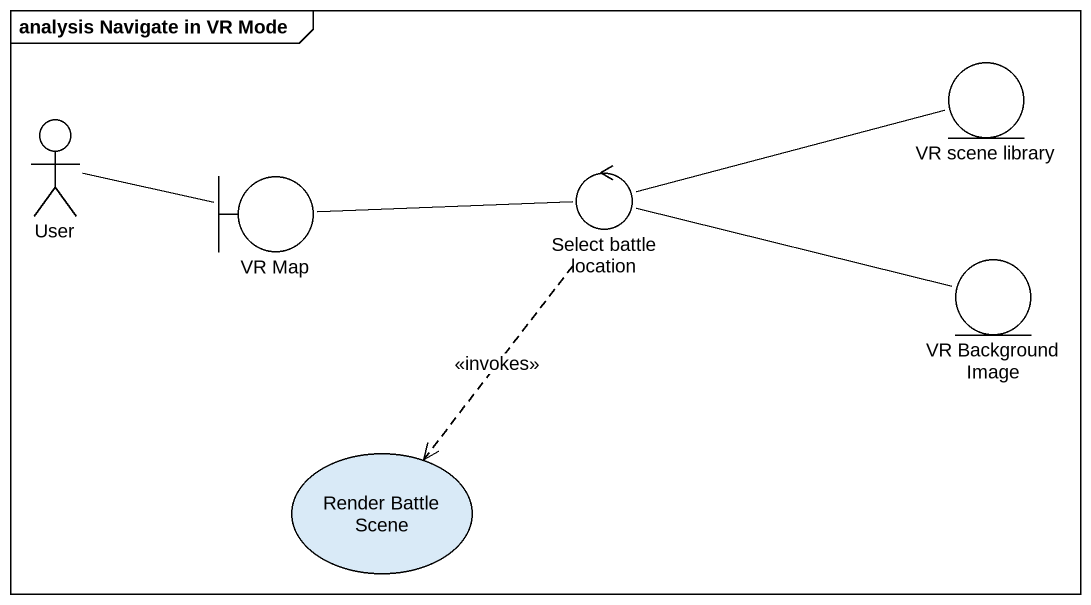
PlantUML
@startuml
mainframe analysis Navigate in VR Mode
actor User
entity "VR scene library" as VR_scene_library
boundary "VR Map" as VR_Map
control "Select battle location" as Select_battle_location
entity "VR Background Image" as VR_Background_Image
usecase "Render Battle Scene" as Render_Battle_Scene
User -right- VR_Map
VR_scene_library -left- Select_battle_location
VR_Map -right- Select_battle_location
Select_battle_location -right- VR_Background_Image
Select_battle_location ..> Render_Battle_Scene : <<invokes>>
@enduml
